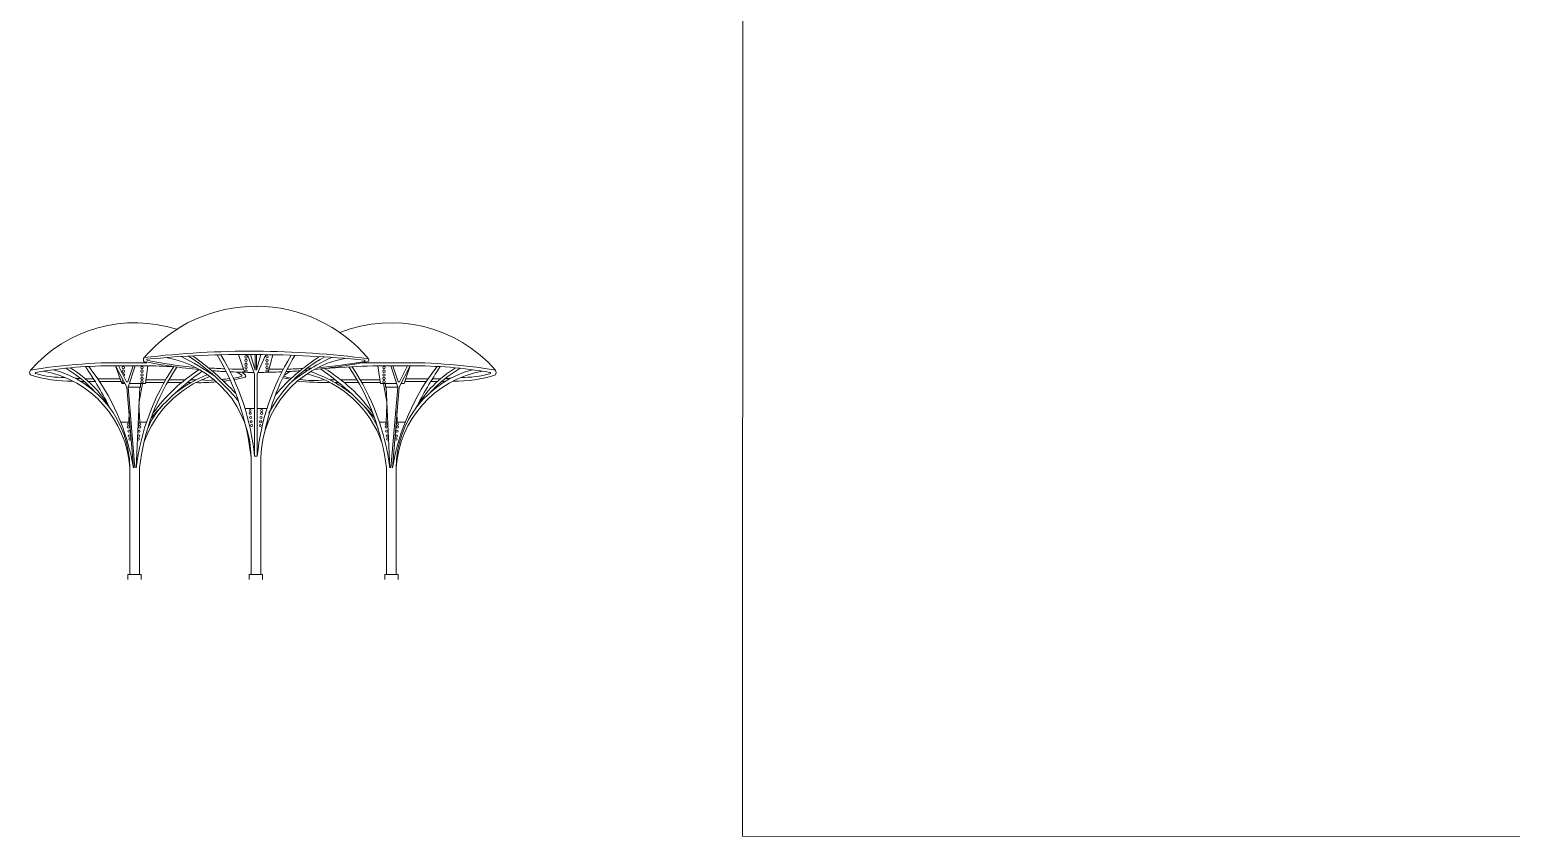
# Model space of a CAD drawing. Header units: metres. Extents: x -438 to -108, y 54494 to 54569.
# Drawn here: x -191.78 to -178.74, y 54540.28 to 54547.39 of the extents above; entities that cross this region are included whole.
import ezdxf

# ---------------------------------------------------------------- set-up
doc = ezdxf.new("R2010")
doc.units = ezdxf.units.M
doc.header["$MEASUREMENT"] = 0
doc.layers.add('text2', color=240, linetype='Continuous', lineweight=9)
picture_1 = doc.add_image_def('image6.jpg', size_in_pixel=(1536, 1024))

msp = doc.modelspace()

# ---------------------------------------------------------------- linework, layer by layer
at = {"layer": 'text2'}
for points in [[(-190.74393, 54544.48989, -0.02644555), (-189.78715, 54544.53123)], [(-189.82694, 54543.62368, 0.10523998), (-190.12543, 54544.5282)], [(-190.09412, 54544.52901, -0.1130902), (-189.7982, 54543.63775)], [(-189.78715, 54544.53123, -0.02321605), (-188.83002, 54544.48201, -0.02321406)], [(-191.5674, 54544.39748, -0.33882686), (-190.89474, 54543.53227)], [(-191.19841, 54544.2003, 0.07231575), (-191.45893, 54544.41048)], [(-191.41868, 54544.41451, -0.12389601), (-191.06699, 54544.05555)], [(-191.2839, 54544.42484, -0.02900553), (-191.06699, 54544.05555)], [(-191.25654, 54544.42635, -0.12525983), (-190.86299, 54543.53227)], [(-190.83957, 54543.53227, -0.11832844), (-190.50652, 54544.42461)], [(-190.80929, 54542.59381), (-190.80929, 54543.53227, -0.11972856), (-190.47979, 54544.42091)], [(-190.76771, 54544.46829, -0.40674054), (-190.76771, 54544.50427)], [(-190.76771, 54544.46829, 0.02374351), (-190.28073, 54544.39779, 0.02374351)], [(-190.74393, 54544.48989, 0.4935852), (-190.74393, 54544.48098)], [(-190.74393, 54544.48098, 0.0339248), (-190.31856, 54544.41834)], [(-190.69117, 54544.01378, -0.09569842), (-190.28329, 54544.39804)], [(-189.82694, 54542.59381), (-189.82694, 54543.62368, 0.36226061), (-190.57843, 54544.50494, 0.36226061)], [(-190.14352, 54544.3363, 0.04142548), (-190.4424, 54544.51387, 0.04142548)], [(-190.37761, 54544.5182, -0.07410703), (-189.9388, 54544.12188, -0.07406708)], [(-190.34241, 54544.51997, -0.04995679), (-189.96289, 54544.18827, -0.04980284)], [(-190.20372, 54544.41389, 0.01026575), (-190.0587, 54544.40544)], [(-190.02408, 54544.40431, 0.00897055), (-189.89714, 54544.40306)], [(-189.77333, 54543.63775, -0.11345856), (-189.47362, 54544.52492)], [(-189.74149, 54542.59381), (-189.74149, 54543.62368, -0.35220047), (-189.00169, 54544.49741, -0.35220047)], [(-189.70995, 54543.8396, -0.08868913), (-189.44127, 54544.52372)], [(-189.6711, 54544.40171, 0.00703193), (-189.54373, 54544.40185, 0.00703193)], [(-189.6703, 54544.01818, -0.14798063), (-189.17979, 54544.51034)], [(-189.61112, 54544.18028, -0.06892977), (-189.22485, 54544.51312)], [(-189.51033, 54544.40248, 0.00765523), (-189.37177, 54544.40773, 0.00765523)], [(-189.46612, 54544.29585, -0.05501592), (-189.11748, 54544.50617, -0.05501592)], [(-189.33641, 54544.40975, 0.00232369), (-189.29441, 54544.41251, 0.00232369)], [(-189.27212, 54544.39896, 0.02325658), (-188.79521, 54544.46865)], [(-189.23838, 54544.4168, 0.02274245), (-188.83002, 54544.46943)], [(-188.7411, 54543.97553, 0.06437175), (-189.21769, 54544.40464)], [(-188.75524, 54544.01378, 0.09918682), (-189.18045, 54544.40885)], [(-188.63712, 54542.59381), (-188.63712, 54543.53227, 0.11997225), (-188.9677, 54544.42251)], [(-188.60685, 54543.53227, 0.11823964), (-188.93949, 54544.42402)], [(-188.83002, 54544.46943, 0.47603551), (-188.83002, 54544.48201)], [(-188.79521, 54544.46865, 0.28079134), (-188.79521, 54544.49433)], [(-188.18988, 54544.42635, 0.12525983), (-188.58342, 54543.53227)], [(-187.87901, 54544.39748, 0.33882686), (-188.55168, 54543.53227)], [(-188.16251, 54544.42484, 0.02900553), (-188.37943, 54544.05555)], [(-188.02774, 54544.41451, 0.12389601), (-188.37943, 54544.05555)], [(-188.248, 54544.2003, -0.07231575), (-187.98748, 54544.41048)], [(-191.77024, 54544.35136, -0.3017192), (-191.77024, 54544.3925)], [(-191.39531, 54544.29617, -0.07612481), (-191.77024, 54544.35136)], [(-191.72247, 54544.37336, 0.96013178), (-191.72247, 54544.36292)], [(-190.89474, 54542.59381), (-190.89474, 54543.53227, 0.34186324), (-191.653, 54544.38498)], [(-190.77026, 54543.75536, -0.22757758), (-190.18966, 54544.33791)], [(-190.70532, 54543.97553, -0.06080109), (-190.25785, 54544.38421)], [(-190.21223, 54544.35425, 0.06712833), (-190.49657, 54544.19113)], [(-190.17336, 54544.38855, 0.00613963), (-190.04631, 54544.38051, 0.00613963)], [(-190.01111, 54544.37883, 0.0100024), (-189.80378, 54544.37383, 0.0100024)], [(-189.9096, 54544.34907, -0.28296768), (-189.90829, 54544.34014, -0.28296768)], [(-189.87943, 54544.33099, 0.32681635), (-189.87699, 54544.35067)], [(-189.76638, 54544.37381, 0.01016447), (-189.55569, 54544.37875)], [(-189.5218, 54544.38034, 0.00608213), (-189.39594, 54544.38821, 0.00608213)], [(-189.36053, 54544.39098, 0.00174378), (-189.3245, 54544.39405, 0.00174378)], [(-188.67615, 54543.75536, 0.24996112), (-189.3337, 54544.36148)], [(-189.30415, 54544.3803, -0.08243556), (-188.94985, 54544.19113)], [(-188.55168, 54542.59381), (-188.55168, 54543.53227, -0.34186324), (-187.79342, 54544.38498)], [(-188.05111, 54544.29617, 0.07612481), (-187.67617, 54544.35136)], [(-187.72566, 54544.37366, -0.90644171), (-187.72566, 54544.36245)], [(-187.67617, 54544.35136, 0.19923027), (-187.67617, 54544.3925)], [(-190.60649, 54544.08407, 0.09388725), (-190.73716, 54543.87902)], [(-188.83992, 54544.08407, -0.09388725), (-188.70925, 54543.87902)]]:
    msp.add_lwpolyline(points, format="xyb", dxfattribs=at)
for points in [[(-189.93746, 54544.53144), (-189.88553, 54544.37481)], [(-189.7982, 54544.35823), (-189.86023, 54544.53165)], [(-189.83166, 54544.53155), (-189.7931, 54544.3944), (-189.7931, 54544.53129)], [(-189.74157, 54544.53091), (-189.77994, 54544.3944), (-189.77994, 54544.53119)], [(-189.77333, 54544.35823), (-189.69653, 54544.53039)], [(-189.67825, 54544.37483), (-189.63713, 54544.5294)], [(-190.96593, 54544.27512), (-191.02014, 54544.43118)], [(-190.92108, 54544.2441), (-191.02014, 54544.43118)], [(-190.99456, 54544.43173), (-190.92489, 54544.29191), (-190.91314, 54544.29191), (-190.86553, 54544.43307)], [(-190.90908, 54544.2441), (-190.84905, 54544.43306)], [(-190.86165, 54544.45765), (-190.74412, 54544.45765)], [(-190.75737, 54544.27512), (-190.73504, 54544.43195)], [(-188.58476, 54544.45765), (-188.8537, 54544.45765)], [(-188.68904, 54544.27512), (-188.71137, 54544.43195)], [(-188.53734, 54544.2441), (-188.59736, 54544.43306)], [(-188.45185, 54544.43173), (-188.52152, 54544.29191), (-188.53328, 54544.29191), (-188.58089, 54544.43307)], [(-188.52534, 54544.2441), (-188.42627, 54544.43118)], [(-188.48048, 54544.27512), (-188.42627, 54544.43118)], [(-191.29526, 54544.29337), (-191.32388, 54544.29337)], [(-191.2, 54544.29337), (-191.25453, 54544.29337), (-191.25828, 54544.29337)], [(-191.17737, 54544.31756), (-190.98068, 54544.31756)], [(-191.16124, 54544.29337), (-190.97227, 54544.29337)], [(-190.96593, 54544.27512), (-190.9375, 54544.27512)], [(-190.80102, 54544.27512), (-190.80102, 54544.2441), (-190.90908, 54544.2441)], [(-190.89922, 54544.27512), (-190.75737, 54544.27512)], [(-190.8133, 54544.11504), (-190.78277, 54544.27512)], [(-190.75613, 54544.28386), (-190.59324, 54544.28386)], [(-190.75268, 54544.30806), (-190.57947, 54544.30806)], [(-190.56444, 54544.28386), (-190.43977, 54544.28386)], [(-190.55058, 54544.30806), (-190.41003, 54544.30806)], [(-190.38937, 54544.28386), (-190.35703, 54544.28386)], [(-190.35928, 54544.30806), (-190.31248, 54544.30806)], [(-189.9511, 54544.37653), (-189.9096, 54544.34907)], [(-189.87699, 54544.35067), (-189.90467, 54544.37523)], [(-189.7982, 54543.63775), (-189.7982, 54544.35823)], [(-189.77333, 54543.63775), (-189.77333, 54544.35823)], [(-189.48672, 54544.38223), (-189.53776, 54544.34843)], [(-189.08714, 54544.30806), (-189.13393, 54544.30806)], [(-189.05704, 54544.28386), (-189.08938, 54544.28386)], [(-188.89583, 54544.30806), (-189.03638, 54544.30806)], [(-188.88198, 54544.28386), (-189.00665, 54544.28386)], [(-188.69373, 54544.30806), (-188.86695, 54544.30806)], [(-188.69029, 54544.28386), (-188.85317, 54544.28386)], [(-188.54719, 54544.27512), (-188.68904, 54544.27512)], [(-188.63311, 54544.11504), (-188.66364, 54544.27512)], [(-188.6454, 54544.27512), (-188.6454, 54544.2441), (-188.53734, 54544.2441)], [(-188.48048, 54544.27512), (-188.50891, 54544.27512)], [(-188.28518, 54544.29337), (-188.47414, 54544.29337)], [(-188.26904, 54544.31756), (-188.46574, 54544.31756)], [(-188.24641, 54544.29337), (-188.19188, 54544.29337), (-188.18813, 54544.29337)], [(-188.15115, 54544.29337), (-188.12253, 54544.29337)], [(-190.86299, 54543.53227), (-190.92108, 54544.24439)], [(-190.92105, 54544.2441), (-190.92108, 54544.2441), (-190.92108, 54544.24439)], [(-190.90908, 54544.2441), (-190.84995, 54543.53227)], [(-190.83957, 54543.53227), (-190.80739, 54544.24439)], [(-188.60685, 54543.53227), (-188.63902, 54544.24439)], [(-188.53734, 54544.2441), (-188.59647, 54543.53227)], [(-188.58342, 54543.53227), (-188.52534, 54544.24439)], [(-188.52536, 54544.2441), (-188.52534, 54544.2441), (-188.52534, 54544.24439)], [(-190.9036, 54543.93708), (-190.90079, 54544.02993)], [(-190.80723, 54543.93708), (-190.8144, 54544.09114)], [(-189.88198, 54544.05704), (-189.7982, 54544.05704)], [(-189.77333, 54544.05704), (-189.68728, 54544.05704)], [(-188.63918, 54543.93708), (-188.63202, 54544.09114)], [(-188.54281, 54543.93708), (-188.54563, 54544.02993)], [(-190.97567, 54543.93708), (-190.89364, 54543.93708)], [(-190.82144, 54543.93708), (-190.74761, 54543.93708)], [(-188.62497, 54543.93708), (-188.6988, 54543.93708)], [(-188.47074, 54543.93708), (-188.55277, 54543.93708)], [(-189.7982, 54543.63775), (-189.77333, 54543.63775)], [(-190.91189, 54542.54977), (-190.91189, 54542.59381), (-190.79467, 54542.59381), (-190.79467, 54542.54977)], [(-189.84409, 54542.54977), (-189.84409, 54542.59381), (-189.72687, 54542.59381), (-189.72687, 54542.54977)], [(-188.53452, 54542.54977), (-188.53452, 54542.59381), (-188.65175, 54542.59381), (-188.65175, 54542.54977)], [(-188.53452, 54542.54977), (-188.53452, 54542.59381), (-188.65175, 54542.59381), (-188.65175, 54542.54977)]]:
    msp.add_lwpolyline(points, dxfattribs=at)
for centre, radius in [((-190.95134, 54544.41558), 0.01076), ((-190.95134, 54544.38459), 0.01076), ((-190.7879, 54544.41558), 0.01076), ((-190.7879, 54544.38459), 0.01076), ((-189.8716, 54544.51067), 0.01076), ((-189.8716, 54544.47969), 0.01076), ((-189.8716, 54544.44603), 0.01076), ((-189.8716, 54544.41505), 0.01076), ((-189.8716, 54544.38606), 0.01076), ((-189.6882, 54544.51171), 0.01076), ((-189.6882, 54544.48073), 0.01076), ((-189.6882, 54544.44708), 0.01076), ((-189.6882, 54544.41609), 0.01076), ((-189.6882, 54544.38711), 0.01076), ((-188.65851, 54544.41558), 0.01076), ((-188.65851, 54544.38459), 0.01076), ((-190.7879, 54544.35094), 0.01076), ((-190.7879, 54544.31996), 0.01076), ((-190.7879, 54544.29097), 0.01076), ((-188.65851, 54544.35094), 0.01076), ((-188.65851, 54544.31996), 0.01076), ((-188.65851, 54544.29097), 0.01076), ((-189.83552, 54544.03852), 0.0097), ((-189.83552, 54544.0128), 0.0097), ((-189.73503, 54544.03852), 0.0097), ((-189.73503, 54544.0128), 0.0097), ((-190.90726, 54543.91798), 0.0097), ((-190.90726, 54543.89226), 0.0097), ((-190.80782, 54543.91798), 0.0097), ((-190.80782, 54543.89226), 0.0097), ((-189.83087, 54543.97709), 0.0097), ((-189.82658, 54543.93912), 0.0097), ((-189.82301, 54543.90673), 0.0097), ((-189.74754, 54543.90673), 0.0097), ((-189.74397, 54543.93912), 0.0097), ((-189.73968, 54543.97709), 0.0097), ((-188.6386, 54543.91798), 0.0097), ((-188.6386, 54543.89226), 0.0097), ((-188.53915, 54543.91798), 0.0097), ((-188.53915, 54543.89226), 0.0097), ((-190.90262, 54543.85655), 0.0097), ((-190.89833, 54543.81369), 0.0097), ((-190.89475, 54543.78619), 0.0097), ((-190.82033, 54543.78619), 0.0097), ((-190.81675, 54543.81369), 0.0097), ((-190.81246, 54543.85655), 0.0097), ((-188.63395, 54543.85655), 0.0097), ((-188.62966, 54543.81369), 0.0097), ((-188.62609, 54543.78619), 0.0097), ((-188.55166, 54543.78619), 0.0097), ((-188.54808, 54543.81369), 0.0097), ((-188.5438, 54543.85655), 0.0097)]:
    msp.add_circle(centre, radius, dxfattribs=at)
for centre, radius, start, end in [((-189.78567, 54543.66431), 1.29226, 39.963608, 139.45874), ((-190.85171, 54543.59359), 1.21736, 71.805053, 138.984515), ((-188.5947, 54543.59359), 1.21736, 41.015485, 111.771819), ((-189.82131, 54536.59448), 7.96621, 82.599394, 96.822954), ((-190.98881, 54539.86312), 4.59629, 88.414686, 99.788623), ((-191.06065, 54540.62893), 3.80247, 89.389599, 100.023337), ((-190.85922, 54537.57173), 6.86134, 87.056882, 91.343928), ((-188.5872, 54537.57173), 6.86134, 88.656072, 94.942541), ((-188.4576, 54539.86312), 4.59629, 80.211377, 91.585314), ((-188.38576, 54540.62893), 3.80247, 80.002929, 90.610401), ((-191.46257, 54545.32248), 0.99414, 254.845066, 269.916022), ((-191.18471, 54547.67743), 3.36004, 266.74501, 267.553762), ((-191.18471, 54547.67743), 3.36004, 268.253575, 269.486169), ((-190.95134, 54544.31996), 0.01076, 172.313262, 243.490552), ((-190.95134, 54544.29097), 0.01076, 91.326242, 324.477573), ((-190.95134, 54544.35094), 0.01076, 282.232409, 130.742332), ((-190.27312, 54545.65506), 1.3718, 268.302607, 275.923922), ((-190.20815, 54544.65923), 0.35559, 260.957848, 279.098049), ((-190.13694, 54545.17615), 0.86496, 273.260384, 277.934831), ((-190.27422, 54545.94438), 1.66099, 277.061011, 279.126007), ((-190.02003, 54544.64203), 0.3219, 276.463095, 290.311116), ((-190.27422, 54545.94438), 1.66099, 280.266425, 283.749891), ((-189.17219, 54545.94438), 1.66099, 256.911826, 259.236797), ((-189.28183, 54545.24315), 0.94037, 253.932248, 258.333374), ((-189.14825, 54547.22166), 2.93784, 264.690883, 270.303929), ((-189.27572, 54545.11365), 0.81098, 261.127608, 276.609414), ((-188.2617, 54547.67743), 3.36004, 270.513831, 271.746425), ((-188.2617, 54547.67743), 3.36004, 272.446238, 273.25499), ((-187.98384, 54545.32248), 0.99414, 270.083978, 285.05246)]:
    msp.add_arc(centre, radius, start, end, dxfattribs=at)

# ---------------------------------------------------------------- pictures from other files: only their frames are drawn
image = msp.add_image(picture_1, insert=(-185.5031, 54540.28941), size_in_units=(19.79995, 13.19997), rotation=-0.027264, dxfattribs=dict(at, fade=70))
image.dxf.flags = 7

doc.saveas('drawing.dxf')
